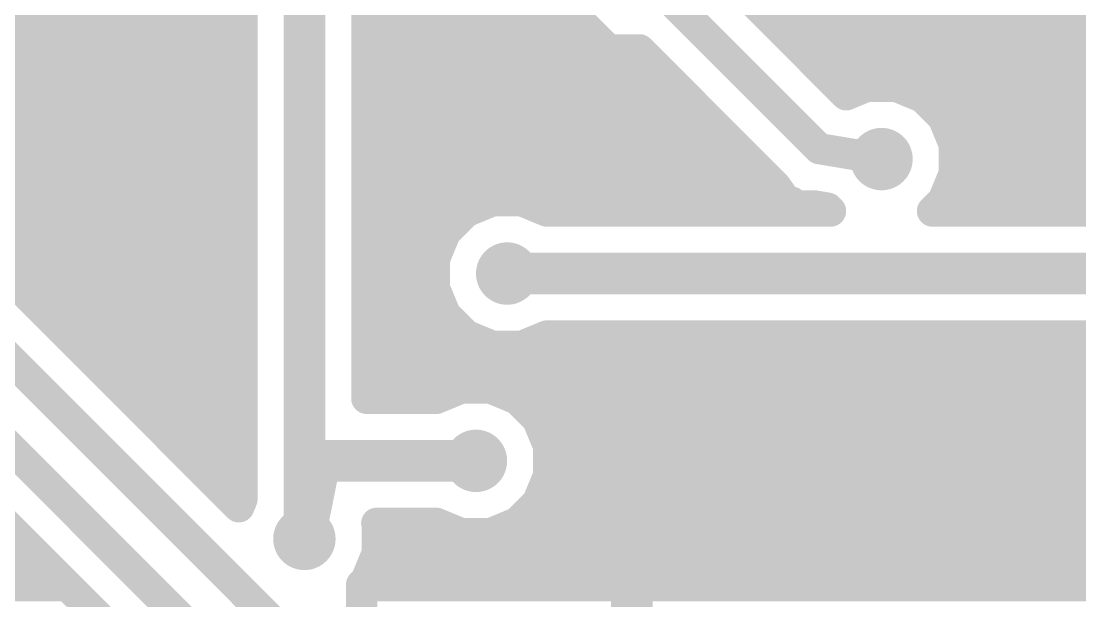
# Model space of a CAD drawing. Extents: x 0 to 81, y 1 to 51.1.
# Drawn here: x 64.44 to 74.78, y 13.57 to 19.23 of the extents above; entities that cross this region are included whole.
import ezdxf

# ---------------------------------------------------------------- set-up
doc = ezdxf.new("R2010")
doc.units = 0
doc.layers.add('16', color=175, linetype='CONTINUOUS')
doc.layers.add('18', color=82, linetype='CONTINUOUS')

# ---------------------------------------------------------------- blocks, each defined once
blk = doc.blocks.new('ROUNDV')
at = {"const_width": 0.5}
blk.add_lwpolyline([(0, -0.25, 1), (0, 0.25, 1), (0, -0.25)], format="xyb", dxfattribs=at)

msp = doc.modelspace()

# ---------------------------------------------------------------- linework, layer by layer
at = {"layer": '16'}
for points, const_width in [([(68.2752, 18.7452), (68.2752, 21.0312)], 0.4064), ([(66.5988, 20.3905), (66.5988, 14.56)], 0.3048), ([(67.2084, 20.2692), (67.2084, 14.1732)], 0.4064), ([(69.1613, 19.9644), (70.1773, 18.9484)], 0.3048), ([(67.818, 15.5448), (67.818, 19.873)], 0.3048), ([(72.5025, 18.5086), (71.2724, 19.7387)], 0.3048), ([(72.2376, 17.9832), (70.7136, 19.5072)], 0.3048), ([(62.4135, 19.2024), (66.5988, 19.2024)], 0.3048), ([(67.818, 19.2024), (69.9233, 19.2024)], 0.3048), ([(71.8087, 19.2024), (76.3524, 19.2024)], 0.3048), ([(62.6703, 18.8976), (66.5988, 18.8976)], 0.3048), ([(67.818, 18.8976), (70.5329, 18.8976)], 0.3048), ([(70.1773, 18.9484), (70.4821, 18.9484)], 0.3048), ([(70.4821, 18.9484), (71.8098, 17.6208)], 0.3048), ([(72.1135, 18.8976), (76.3524, 18.8976)], 0.3048), ([(69.6468, 18.7452), (68.2752, 18.7452)], 0.4064), ([(68.2752, 18.7452), (68.2752, 16.4592)], 0.4064), ([(70.4088, 18.7452), (69.6468, 18.7452)], 0.4064), ([(62.738, 18.5928), (66.5988, 18.5928)], 0.3048), ([(67.818, 18.5928), (70.8377, 18.5928)], 0.3048), ([(72.4183, 18.5928), (76.3524, 18.5928)], 0.3048), ([(72.7057, 18.5928), (72.5025, 18.5086)], 0.3048), ([(72.9887, 18.5928), (72.7057, 18.5928)], 0.3048), ([(73.2501, 18.4845), (72.9887, 18.5928)], 0.3048), ([(73.4501, 18.2845), (73.2501, 18.4845)], 0.3048), ([(62.7663, 18.288), (66.5988, 18.288)], 0.3048), ([(67.818, 18.288), (71.1425, 18.288)], 0.3048), ([(73.4466, 18.288), (76.6304, 18.288)], 0.3048), ([(73.5584, 18.0231), (73.4501, 18.2845)], 0.3048), ([(63.0711, 17.9832), (66.5988, 17.9832)], 0.3048), ([(67.818, 17.9832), (71.4473, 17.9832)], 0.3048), ([(72.8472, 17.8816), (72.2376, 17.9832)], 0.3048), ([(73.5584, 17.7401), (73.5584, 18.0231)], 0.3048), ([(73.5584, 17.9832), (76.9352, 17.9832)], 0.3048), ([(63.3759, 17.6784), (66.5988, 17.6784)], 0.3048), ([(67.818, 17.6784), (71.7521, 17.6784)], 0.3048), ([(73.4501, 17.4787), (73.5584, 17.7401)], 0.3048), ([(73.5328, 17.6784), (79.5274, 17.6784)], 0.3048), ([(71.8098, 17.6208), (71.9174, 17.4701)], 0.3048), ([(69.0481, 17.4752), (68.7867, 17.3669)], 0.3048), ([(69.3311, 17.4752), (69.0481, 17.4752)], 0.3048), ([(69.5764, 17.3736), (69.3311, 17.4752)], 0.3048), ([(71.9174, 17.4701), (71.9691, 17.4614)], 0.3048), ([(71.9691, 17.4614), (72.0061, 17.4244)], 0.3048), ([(73.345, 17.3736), (73.4501, 17.4787)], 0.3048), ([(63.6807, 17.3736), (66.5988, 17.3736)], 0.3048), ([(67.818, 17.3736), (68.8029, 17.3736)], 0.3048), ([(68.7867, 17.3669), (68.5867, 17.1669)], 0.3048), ([(69.5763, 17.3736), (72.3494, 17.3736)], 0.3048), ([(72.3494, 17.3736), (69.5764, 17.3736)], 0.3048), ([(72.0061, 17.4244), (72.1914, 17.4244)], 0.3048), ([(72.1914, 17.4244), (72.3201, 17.403)], 0.3048), ([(72.3201, 17.403), (72.3494, 17.3736)], 0.3048), ([(76.732, 17.3736), (73.345, 17.3736)], 0.3048), ([(73.345, 17.3736), (76.732, 17.3736)], 0.3048), ([(66.5682, 14.4861), (63.8556, 17.1987)], 0.3048), ([(68.5867, 17.1669), (68.4784, 16.9055)], 0.3048), ([(63.9855, 17.0688), (66.5988, 17.0688)], 0.3048), ([(67.818, 17.0688), (68.5461, 17.0688)], 0.3048), ([(63.2968, 16.9672), (67.3608, 12.9032)], 0.3048), ([(68.4784, 16.9055), (68.4784, 16.6225)], 0.3048), ([(69.1896, 16.764), (77.2668, 16.764)], 0.4064), ([(67.9704, 11.43), (62.6364, 16.764)], 0.3048), ([(64.2903, 16.764), (66.5988, 16.764)], 0.3048), ([(67.818, 16.764), (68.4784, 16.764)], 0.3048), ([(68.4784, 16.6225), (68.5867, 16.3611)], 0.3048), ([(68.2752, 16.4592), (68.8848, 15.8496)], 0.4064), ([(64.5951, 16.4592), (66.5988, 16.4592)], 0.3048), ([(67.818, 16.4592), (68.5461, 16.4592)], 0.3048), ([(68.5867, 16.3611), (68.7867, 16.1611)], 0.3048), ([(62.3795, 16.2306), (67.2084, 11.4017)], 0.3048), ([(64.8999, 16.1544), (66.5988, 16.1544)], 0.3048), ([(67.818, 16.1544), (68.8028, 16.1544)], 0.3048), ([(68.7867, 16.1611), (69.0481, 16.0528)], 0.3048), ([(69.3311, 16.0528), (69.5764, 16.1544)], 0.3048), ([(69.5764, 16.1544), (76.3524, 16.1544)], 0.3048), ([(69.0481, 16.0528), (69.3311, 16.0528)], 0.3048), ([(68.8848, 15.8496), (69.4944, 15.8496)], 0.4064), ([(69.4944, 15.8496), (70.4088, 14.9352)], 0.4064), ([(65.2047, 15.8496), (66.5988, 15.8496)], 0.3048), ([(67.818, 15.8496), (76.5288, 15.8496)], 0.3048), ([(68.7433, 15.6464), (68.498, 15.5448)], 0.3048), ([(69.0263, 15.6464), (68.7433, 15.6464)], 0.3048), ([(69.2877, 15.5381), (69.0263, 15.6464)], 0.3048), ([(65.5095, 15.5448), (66.5988, 15.5448)], 0.3048), ([(68.498, 15.5448), (67.818, 15.5448)], 0.3048), ([(67.818, 15.5448), (68.4981, 15.5448)], 0.3048), ([(69.2715, 15.5448), (76.8336, 15.5448)], 0.3048), ([(69.4877, 15.3381), (69.2877, 15.5381)], 0.3048), ([(69.596, 15.0767), (69.4877, 15.3381)], 0.3048), ([(65.8143, 15.24), (66.5988, 15.24)], 0.3048), ([(69.5283, 15.24), (79.5274, 15.24)], 0.3048), ([(69.596, 14.7937), (69.596, 15.0767)], 0.3048), ([(67.3608, 14.9352), (67.2084, 14.1732)], 0.4064), ([(68.8848, 14.9352), (67.3608, 14.9352)], 0.4064), ([(70.4088, 14.9352), (70.4088, 13.2588)], 0.4064), ([(66.1191, 14.9352), (66.5988, 14.9352)], 0.3048), ([(69.596, 14.9352), (76.3873, 14.9352)], 0.3048), ([(69.4877, 14.5323), (69.596, 14.7937)], 0.3048), ([(66.4239, 14.6304), (66.5988, 14.6304)], 0.3048), ([(66.5988, 14.56), (66.5682, 14.4861)], 0.3048), ([(69.5283, 14.6304), (76.3524, 14.6304)], 0.3048), ([(69.2877, 14.3323), (69.4877, 14.5323)], 0.3048), ([(69.0263, 14.224), (69.2877, 14.3323)], 0.3048), ([(67.9196, 14.3147), (67.9151, 14.3256)], 0.3048), ([(67.9151, 14.3256), (68.498, 14.3256)], 0.3048), ([(67.9196, 14.0317), (67.9196, 14.3147)], 0.3048), ([(68.498, 14.3256), (68.7433, 14.224)], 0.3048), ([(69.2716, 14.3256), (76.3524, 14.3256)], 0.3048), ([(68.7433, 14.224), (69.0263, 14.224)], 0.3048), ([(59.3584, 14.0208), (64.5893, 14.0208)], 0.3048), ([(67.8113, 13.7703), (67.9196, 14.0317)], 0.3048), ([(67.9151, 14.0208), (76.3524, 14.0208)], 0.3048), ([(59.0536, 13.716), (64.8941, 13.716)], 0.3048), ([(67.7672, 13.7262), (67.8113, 13.7703)], 0.3048), ([(67.7672, 13.2871), (67.7672, 13.7262)], 0.3048), ([(67.7672, 13.716), (76.3524, 13.716)], 0.3048)]:
    msp.add_lwpolyline(points, dxfattribs=dict(at, const_width=const_width))
for points, const_width in [([(66.5988, 19.1262, 1), (66.5988, 19.2786)], 0.1524), ([(67.818, 19.2786, 1), (67.818, 19.1262)], 0.1524), ([(69.9233, 19.1262, 1), (69.9233, 19.2786)], 0.1524), ([(71.8087, 19.2786, 1), (71.8087, 19.1262)], 0.1524), ([(66.5988, 18.8214, 1), (66.5988, 18.9738)], 0.1524), ([(67.818, 18.9738, 1), (67.818, 18.8214)], 0.1524), ([(70.1773, 19.0246, 1), (70.1773, 18.8722)], 0.1524), ([(70.1235, 18.8945, 1), (70.2312, 19.0023)], 0.1524), ([(70.536, 19.0023, 1), (70.4283, 18.8945)], 0.1524), ([(70.4821, 18.8722, 1), (70.4821, 19.0246)], 0.1524), ([(70.5329, 18.8214, 1), (70.5329, 18.9738)], 0.1524), ([(72.1135, 18.9738, 1), (72.1135, 18.8214)], 0.1524), ([(68.2752, 18.8468, 1), (68.2752, 18.6436)], 0.2032), ([(68.3768, 18.7452, 1), (68.1736, 18.7452)], 0.2032), ([(69.6468, 18.8468, 1), (69.6468, 18.6436)], 0.2032), ([(69.6468, 18.6436, 1), (69.6468, 18.8468)], 0.2032), ([(70.4088, 18.6436, 1), (70.4088, 18.8468)], 0.2032), ([(68.1736, 18.7452, 1), (68.3768, 18.7452)], 0.2032), ([(66.5988, 18.5166, 1), (66.5988, 18.669)], 0.1524), ([(67.818, 18.669, 1), (67.818, 18.5166)], 0.1524), ([(70.8377, 18.5166, 1), (70.8377, 18.669)], 0.1524), ([(72.4183, 18.669, 1), (72.4183, 18.5166)], 0.1524), ([(72.7057, 18.669, 1), (72.7057, 18.5166)], 0.1524), ([(72.7349, 18.5224, 1), (72.6766, 18.6632)], 0.1524), ([(73.0178, 18.6632, 1), (72.9595, 18.5224)], 0.1524), ([(72.9887, 18.5166, 1), (72.9887, 18.669)], 0.1524), ([(72.4733, 18.579, 1), (72.5316, 18.4382)], 0.1524), ([(72.4486, 18.4547, 1), (72.5563, 18.5625)], 0.1524), ([(73.3039, 18.5384, 1), (73.1962, 18.4306)], 0.1524), ([(73.2209, 18.4141, 1), (73.2792, 18.5549)], 0.1524), ([(66.5988, 18.2118, 1), (66.5988, 18.3642)], 0.1524), ([(67.818, 18.3642, 1), (67.818, 18.2118)], 0.1524), ([(71.1425, 18.2118, 1), (71.1425, 18.3642)], 0.1524), ([(73.4466, 18.3642, 1), (73.4466, 18.2118)], 0.1524), ([(73.5205, 18.3136, 1), (73.3797, 18.2553)], 0.1524), ([(73.3962, 18.2306, 1), (73.504, 18.3383)], 0.1524), ([(66.5988, 17.907, 1), (66.5988, 18.0594)], 0.1524), ([(67.818, 18.0594, 1), (67.818, 17.907)], 0.1524), ([(71.4473, 17.907, 1), (71.4473, 18.0594)], 0.1524), ([(72.2501, 18.0584, 1), (72.2251, 17.908)], 0.1524), ([(72.1837, 17.9293, 1), (72.2915, 18.0371)], 0.1524), ([(73.6346, 18.0231, 1), (73.4822, 18.0231)], 0.1524), ([(73.5584, 18.0594, 1), (73.5584, 17.907)], 0.1524), ([(73.488, 17.9939, 1), (73.6288, 18.0522)], 0.1524), ([(72.8347, 17.8064, 1), (72.8597, 17.9568)], 0.1524), ([(66.5988, 17.6022, 1), (66.5988, 17.7546)], 0.1524), ([(67.818, 17.7546, 1), (67.818, 17.6022)], 0.1524), ([(71.7521, 17.6022, 1), (71.7521, 17.7546)], 0.1524), ([(73.5328, 17.7546, 1), (73.5328, 17.6022)], 0.1524), ([(73.4822, 17.7401, 1), (73.6346, 17.7401)], 0.1524), ([(73.6288, 17.711, 1), (73.488, 17.7693)], 0.1524), ([(71.8718, 17.6651, 1), (71.7478, 17.5765)], 0.1524), ([(71.7559, 17.5669, 1), (71.8637, 17.6747)], 0.1524), ([(69.0481, 17.5514, 1), (69.0481, 17.399)], 0.1524), ([(69.0773, 17.4048, 1), (69.019, 17.5456)], 0.1524), ([(69.3602, 17.5456, 1), (69.3019, 17.4048)], 0.1524), ([(69.3311, 17.399, 1), (69.3311, 17.5514)], 0.1524), ([(71.9299, 17.5452, 1), (71.9049, 17.3949)], 0.1524), ([(71.8554, 17.4258, 1), (71.9794, 17.5143)], 0.1524), ([(72.023, 17.5153, 1), (71.9152, 17.4076)], 0.1524), ([(71.9566, 17.3863, 1), (71.9816, 17.5366)], 0.1524), ([(73.504, 17.4249, 1), (73.3962, 17.5326)], 0.1524), ([(66.5988, 17.2974, 1), (66.5988, 17.4498)], 0.1524), ([(67.818, 17.4498, 1), (67.818, 17.2974)], 0.1524), ([(68.7576, 17.4373, 1), (68.8159, 17.2965)], 0.1524), ([(68.8406, 17.313, 1), (68.7329, 17.4208)], 0.1524), ([(68.8029, 17.2974, 1), (68.8029, 17.4498)], 0.1524), ([(69.5763, 17.4498, 1), (69.5763, 17.2974)], 0.1524), ([(69.5764, 17.4498, 1), (69.5764, 17.2974)], 0.1524), ([(69.5472, 17.3032, 1), (69.6055, 17.444)], 0.1524), ([(72.0061, 17.5006, 1), (72.0061, 17.3482)], 0.1524), ([(71.9523, 17.3705, 1), (72.06, 17.4783)], 0.1524), ([(72.2039, 17.4996, 1), (72.1788, 17.3492)], 0.1524), ([(72.1914, 17.3482, 1), (72.1914, 17.5006)], 0.1524), ([(72.3739, 17.4568, 1), (72.2662, 17.3491)], 0.1524), ([(72.2955, 17.3197, 1), (72.4033, 17.4275)], 0.1524), ([(72.3075, 17.3278, 1), (72.3326, 17.4781)], 0.1524), ([(72.3494, 17.2974, 1), (72.3494, 17.4498)], 0.1524), ([(72.3494, 17.2974, 1), (72.3494, 17.4498)], 0.1524), ([(73.345, 17.4498, 1), (73.345, 17.2974)], 0.1524), ([(73.345, 17.4498, 1), (73.345, 17.2974)], 0.1524), ([(73.2911, 17.4275, 1), (73.3989, 17.3197)], 0.1524), ([(73.3797, 17.5079, 1), (73.5205, 17.4496)], 0.1524), ([(68.5328, 17.2207, 1), (68.6406, 17.113)], 0.1524), ([(68.6571, 17.1377, 1), (68.5163, 17.196)], 0.1524), ([(66.5988, 16.9926, 1), (66.5988, 17.145)], 0.1524), ([(67.818, 17.145, 1), (67.818, 16.9926)], 0.1524), ([(68.5461, 16.9926, 1), (68.5461, 17.145)], 0.1524), ([(68.5546, 16.9055, 1), (68.4022, 16.9055)], 0.1524), ([(68.408, 16.9346, 1), (68.5488, 16.8763)], 0.1524), ([(69.1896, 16.8656, 1), (69.1896, 16.6624)], 0.2032), ([(66.5988, 16.6878, 1), (66.5988, 16.8402)], 0.1524), ([(67.818, 16.8402, 1), (67.818, 16.6878)], 0.1524), ([(68.4784, 16.6878, 1), (68.4784, 16.8402)], 0.1524), ([(68.5488, 16.6517, 1), (68.408, 16.5934)], 0.1524), ([(68.347, 16.531, 1), (68.2034, 16.3874)], 0.2032), ([(68.4022, 16.6225, 1), (68.5546, 16.6225)], 0.1524), ([(64.5951, 16.5354, 1), (64.5951, 16.383)], 0.1524), ([(66.5988, 16.383, 1), (66.5988, 16.5354)], 0.1524), ([(67.818, 16.5354, 1), (67.818, 16.383)], 0.1524), ([(68.1736, 16.4592, 1), (68.3768, 16.4592)], 0.2032), ([(68.5461, 16.383, 1), (68.5461, 16.5354)], 0.1524), ([(68.6406, 16.415, 1), (68.5328, 16.3073)], 0.1524), ([(68.5163, 16.332, 1), (68.6571, 16.3903)], 0.1524), ([(64.8999, 16.2306, 1), (64.8999, 16.0782)], 0.1524), ([(66.5988, 16.0782, 1), (66.5988, 16.2306)], 0.1524), ([(67.818, 16.2306, 1), (67.818, 16.0782)], 0.1524), ([(68.8159, 16.2315, 1), (68.7576, 16.0907)], 0.1524), ([(68.7329, 16.1072, 1), (68.8406, 16.215)], 0.1524), ([(68.8028, 16.0782, 1), (68.8028, 16.2306)], 0.1524), ([(69.5764, 16.2306, 1), (69.5764, 16.0782)], 0.1524), ([(69.6055, 16.084, 1), (69.5472, 16.2248)], 0.1524), ([(69.0481, 16.129, 1), (69.0481, 15.9766)], 0.1524), ([(69.019, 15.9824, 1), (69.0773, 16.1232)], 0.1524), ([(69.3019, 16.1232, 1), (69.3602, 15.9824)], 0.1524), ([(69.3311, 15.9766, 1), (69.3311, 16.129)], 0.1524), ([(68.8848, 15.9512, 1), (68.8848, 15.748)], 0.2032), ([(69.5662, 15.9214, 1), (69.4226, 15.7778)], 0.2032), ([(69.4944, 15.748, 1), (69.4944, 15.9512)], 0.2032), ([(65.2047, 15.9258, 1), (65.2047, 15.7734)], 0.1524), ([(66.5988, 15.7734, 1), (66.5988, 15.9258)], 0.1524), ([(67.818, 15.9258, 1), (67.818, 15.7734)], 0.1524), ([(68.813, 15.7778, 1), (68.9566, 15.9214)], 0.2032), ([(68.7433, 15.7226, 1), (68.7433, 15.5702)], 0.1524), ([(68.7725, 15.576, 1), (68.7142, 15.7168)], 0.1524), ([(69.0554, 15.7168, 1), (68.9971, 15.576)], 0.1524), ([(69.0263, 15.5702, 1), (69.0263, 15.7226)], 0.1524), ([(65.5095, 15.621, 1), (65.5095, 15.4686)], 0.1524), ([(66.5988, 15.4686, 1), (66.5988, 15.621)], 0.1524), ([(67.818, 15.621, 1), (67.818, 15.4686)], 0.1524), ([(67.818, 15.621, 1), (67.818, 15.4686)], 0.1524), ([(67.7418, 15.5448, 1), (67.8942, 15.5448)], 0.1524), ([(68.4689, 15.6152, 1), (68.5272, 15.4744)], 0.1524), ([(68.498, 15.4686, 1), (68.498, 15.621)], 0.1524), ([(68.4981, 15.4686, 1), (68.4981, 15.621)], 0.1524), ([(69.2715, 15.621, 1), (69.2715, 15.4686)], 0.1524), ([(69.3415, 15.592, 1), (69.2338, 15.4842)], 0.1524), ([(69.2585, 15.4677, 1), (69.3168, 15.6085)], 0.1524), ([(69.5581, 15.3672, 1), (69.4173, 15.3089)], 0.1524), ([(69.4338, 15.2842, 1), (69.5416, 15.3919)], 0.1524), ([(65.8143, 15.3162, 1), (65.8143, 15.1638)], 0.1524), ([(66.5988, 15.1638, 1), (66.5988, 15.3162)], 0.1524), ([(69.5283, 15.3162, 1), (69.5283, 15.1638)], 0.1524), ([(69.6722, 15.0767, 1), (69.5198, 15.0767)], 0.1524), ([(67.3608, 15.0368, 1), (67.3608, 14.8336)], 0.2032), ([(67.4604, 14.9153, 1), (67.2612, 14.9551)], 0.2032), ([(68.8848, 14.8336, 1), (68.8848, 15.0368)], 0.2032), ([(69.5256, 15.0475, 1), (69.6664, 15.1058)], 0.1524), ([(70.5104, 14.9352, 1), (70.3072, 14.9352)], 0.2032), ([(70.337, 14.8634, 1), (70.4806, 15.007)], 0.2032), ([(66.1191, 15.0114, 1), (66.1191, 14.859)], 0.1524), ([(66.5988, 14.859, 1), (66.5988, 15.0114)], 0.1524), ([(69.596, 15.0114, 1), (69.596, 14.859)], 0.1524), ([(69.6664, 14.7646, 1), (69.5256, 14.8229)], 0.1524), ([(69.5198, 14.7937, 1), (69.6722, 14.7937)], 0.1524), ([(66.4239, 14.7066, 1), (66.4239, 14.5542)], 0.1524), ([(66.6692, 14.5308, 1), (66.5284, 14.5891)], 0.1524), ([(66.5988, 14.5542, 1), (66.5988, 14.7066)], 0.1524), ([(69.5283, 14.7066, 1), (69.5283, 14.5542)], 0.1524), ([(66.4978, 14.5152, 1), (66.6386, 14.4569)], 0.1524), ([(66.5143, 14.4322, 1), (66.6221, 14.5399)], 0.1524), ([(66.5226, 14.56, 1), (66.675, 14.56)], 0.1524), ([(69.4173, 14.5615, 1), (69.5581, 14.5032)], 0.1524), ([(69.5416, 14.4785, 1), (69.4338, 14.5862)], 0.1524), ([(69.3168, 14.2619, 1), (69.2585, 14.4027)], 0.1524), ([(67.9855, 14.3548, 1), (67.8447, 14.2964)], 0.1524), ([(67.9151, 14.4018, 1), (67.9151, 14.2494)], 0.1524), ([(67.9958, 14.3147, 1), (67.8434, 14.3147)], 0.1524), ([(67.8492, 14.2855, 1), (67.99, 14.3438)], 0.1524), ([(68.5272, 14.396, 1), (68.4689, 14.2552)], 0.1524), ([(68.498, 14.2494, 1), (68.498, 14.4018)], 0.1524), ([(69.2716, 14.4018, 1), (69.2716, 14.2494)], 0.1524), ([(69.2338, 14.3862, 1), (69.3415, 14.2784)], 0.1524), ([(67.1088, 14.1931, 1), (67.308, 14.1533)], 0.2032), ([(67.1068, 14.1732, 1), (67.31, 14.1732)], 0.2032), ([(68.7433, 14.3002, 1), (68.7433, 14.1478)], 0.1524), ([(68.7142, 14.1536, 1), (68.7725, 14.2944)], 0.1524), ([(68.9971, 14.2944, 1), (69.0554, 14.1536)], 0.1524), ([(69.0263, 14.1478, 1), (69.0263, 14.3002)], 0.1524), ([(64.5893, 13.9446, 1), (64.5893, 14.097)], 0.1524), ([(67.9151, 14.097, 1), (67.9151, 13.9446)], 0.1524), ([(67.99, 14.0026, 1), (67.8492, 14.0609)], 0.1524), ([(67.8434, 14.0317, 1), (67.9958, 14.0317)], 0.1524), ([(64.8941, 13.6398, 1), (64.8941, 13.7922)], 0.1524), ([(67.8434, 13.7262, 1), (67.691, 13.7262)], 0.1524), ([(67.7672, 13.7922, 1), (67.7672, 13.6398)], 0.1524), ([(67.7409, 13.7995, 1), (67.8817, 13.7412)], 0.1524), ([(67.8652, 13.7165, 1), (67.7574, 13.8242)], 0.1524), ([(67.7133, 13.7801, 1), (67.8211, 13.6723)], 0.1524)]:
    msp.add_lwpolyline(points, format="xyb", dxfattribs=dict(at, const_width=const_width))

# ---------------------------------------------------------------- block references
at = {"layer": '18', "xscale": 0.6096, "yscale": 0.6096}
for p in [(70.4088, 18.7452), (72.8472, 17.8816), (69.1896, 16.764), (68.8848, 14.9352), (67.2084, 14.1732)]:
    msp.add_blockref('ROUNDV', p, dxfattribs=at)

doc.saveas('drawing.dxf')
